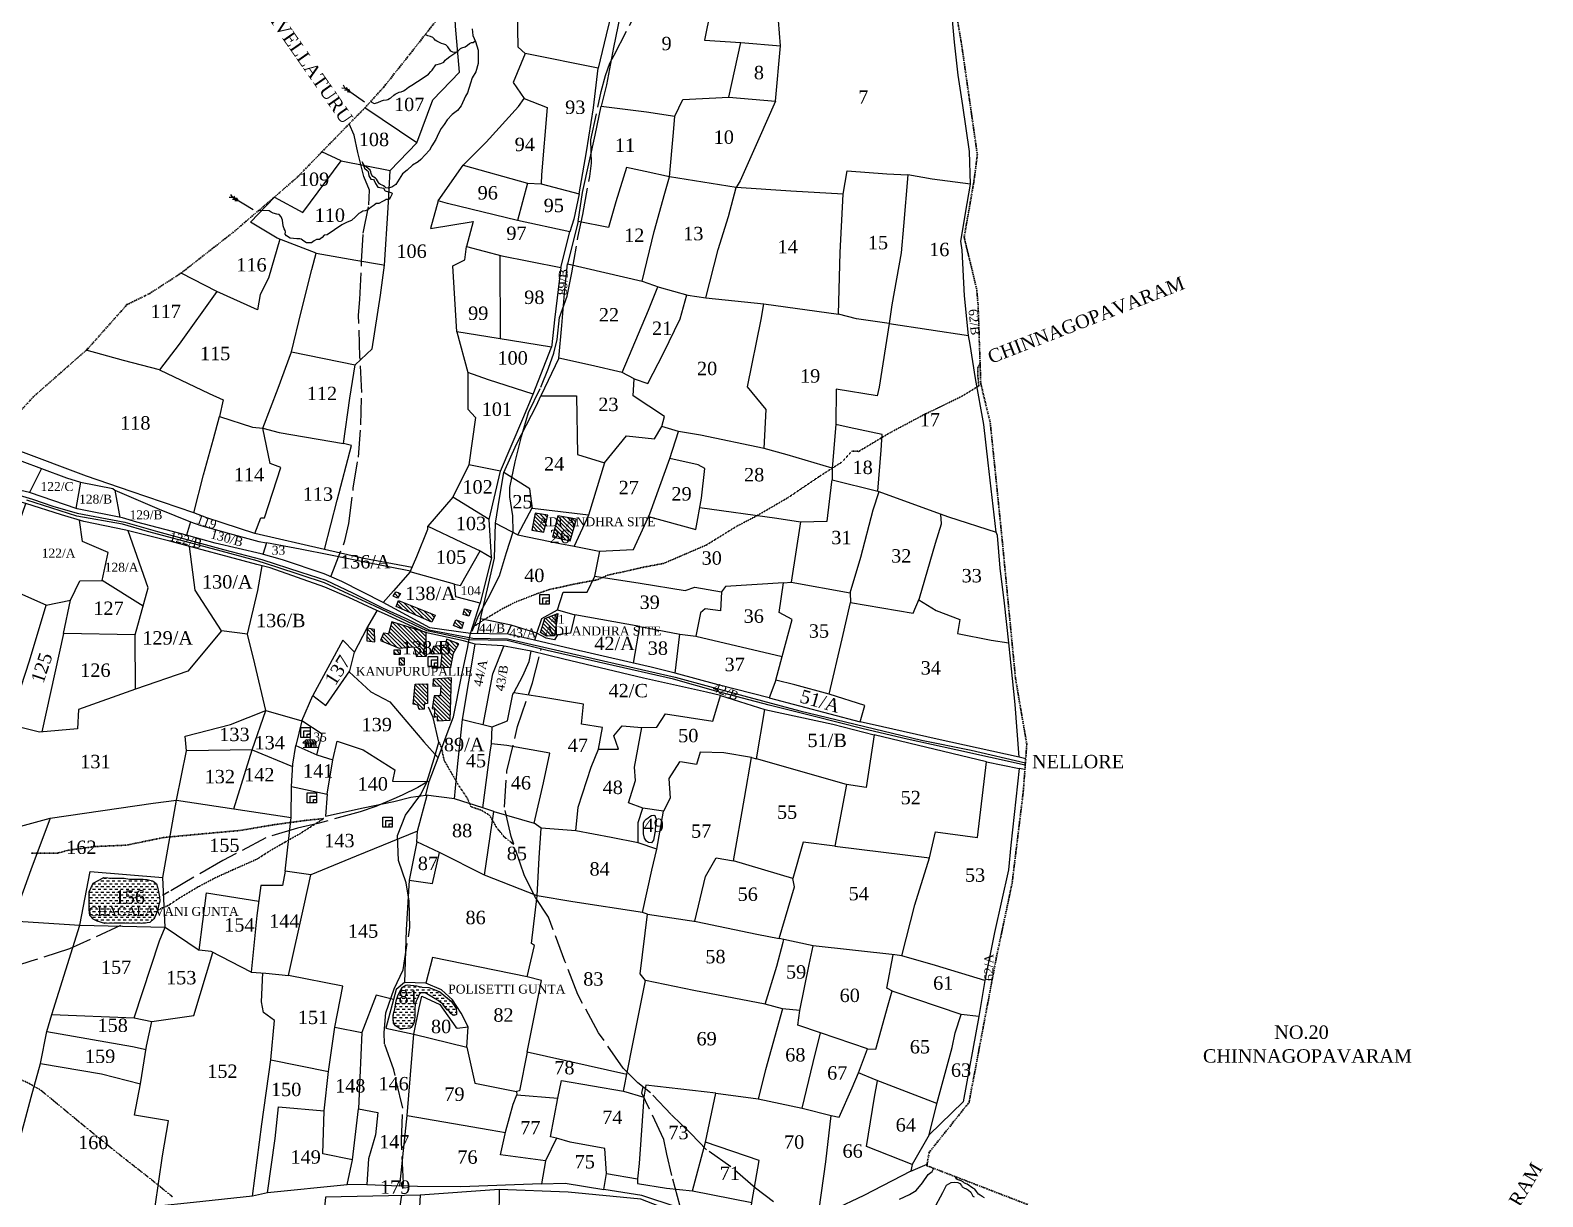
# Model space of a CAD drawing. Header units: millimetres. Extents: x 232 to 2351, y -1279 to 995.
# Drawn here: x 626 to 1304, y 201 to 724 of the extents above; entities that cross this region are included whole.
import ezdxf

# ---------------------------------------------------------------- set-up
doc = ezdxf.new("R2010")
doc.units = ezdxf.units.MM
doc.header["$MEASUREMENT"] = 0
for name, pattern in [('ACAD_ISO02W100', [15, 12, -3]), ('ACAD_ISO07W100', [3, 0, -3]), ('BORDER', [1.75, 0.5, -0.25, 0.5, -0.25, 0, -0.25])]:
    doc.linetypes.add(name, pattern=pattern)
for name, color, linetype in [('CARTTRACK', 30, 'ACAD_ISO02W100'), ('NALA', 4, 'Continuous'), ('SQUAREWELL', 5, 'Continuous'), ('SURVEY_BND', 7, 'Continuous'), ('SURVEY_NO', 7, 'Continuous'), ('VILLAGE_AREA', 1, 'Continuous'), ('WATER_BODY', 4, 'Continuous')]:
    doc.layers.add(name, color=color, linetype=linetype)
for name, color, linetype, lineweight in [('FOOTPATH', 150, 'ACAD_ISO07W100', 30), ('ROAD', 1, 'Continuous', 25), ('VILL_BOUNDARY', 6, 'BORDER', 30)]:
    doc.layers.add(name, color=color, linetype=linetype, lineweight=lineweight)
doc.styles.get("Standard").update_dxf_attribs({"font": 'TIMES.TTF'})
doc.dimstyles.get("Standard").update_dxf_attribs({"dimtxt": 0.18, "dimasz": 0.18, "dimexe": 0.18, "dimexo": 0.0625, "dimgap": 0.09, "dimtad": 0, "dimtih": 1, "dimtoh": 1, "dimdec": 4, "dimzin": 0, "dimdsep": 46, "dimtxsty": 'Standard', "dimcen": 0.09, "dimadec": 0, "dimazin": 0, "dimtfac": 1, "dimtdec": 4, "dimtofl": 0, "dimtmove": 0, "dimatfit": 3, "dimfxl": 1, "dimtolj": 1, "dimtzin": 0, "dimarcsym": 0})

# ---------------------------------------------------------------- blocks, each defined once
blk = doc.blocks.new('2')
at = {"layer": 'VILLAGE_AREA'}
for points in [[(747.99, 404.35), (754.12, 404.4), (753.16, 405.5), (749.44, 405.72), (747.99, 404.35)], [(748.12, 402.31), (754.7, 402.35)], [(748.98, 404.36), (749.01, 402.32)], [(749.02, 405.32), (749.54, 404.36)], [(750.83, 402.33), (750.56, 403.92), (749.6, 403.87), (749.65, 402.32)], [(749.83, 405.69), (750.37, 404.37)], [(750.89, 405.63), (751.52, 404.38)], [(751.26, 404.38), (751.31, 402.33)], [(751.95, 402.33), (752.03, 403.87), (752.86, 403.9), (752.86, 402.34)], [(751.98, 405.57), (752.92, 404.39)], [(753.64, 404.4), (753.77, 402.35)]]:
    blk.add_lwpolyline(points, dxfattribs=at)

msp = doc.modelspace()

# ---------------------------------------------------------------- hatches: boundary and pattern name
at = {"layer": 'VILLAGE_AREA'}
h = msp.add_hatch(dxfattribs=at)
h.set_pattern_fill('ANSI31', color=256, scale=10, angle=90, style=0)
h.paths.add_polyline_path([(857.73, 506.41), (852.07, 507.33), (850.64, 499.66), (855.92, 498.81)])
h.paths.add_polyline_path([(870.53, 504.55), (862.3, 506.07), (859.91, 496.66), (867.7, 494.81)])
h.paths.add_polyline_path([(790.83, 468.12), (789.77, 465.51), (805.79, 458.46), (807.2, 461.55)])
h.paths.add_polyline_path([(803.19, 453.77), (802.82, 453.85), (802.57, 453.96), (787.8, 458.62), (786.41, 453.25), (784.08, 453.51), (782.69, 450.19), (791.12, 446.81), (797.77, 447.41), (798.96, 443.09), (803.35, 443.16)])
h.paths.add_polyline_path([(780.09, 455.17), (776.74, 455.68), (776.71, 450.13), (780.29, 449.6)])
h.paths.add_polyline_path([(791.78, 471.26), (789.66, 472.01), (788.39, 470.12), (790.39, 469.12)])
h.paths.add_polyline_path([(819.9, 458.32), (816.57, 459.49), (815.54, 456.88), (819.13, 455.51)])
h.paths.add_polyline_path([(823.26, 463.65), (820.33, 464.42), (819.84, 461.93), (822.28, 461.15)])
h.paths.add_polyline_path([(817.91, 448.79), (812.33, 450.78), (811.93, 448.19), (806.48, 447.46), (805.29, 444.27), (810.2, 444.34), (809.67, 438.3), (805.82, 437.77), (814.32, 438.23), (815.45, 444.61)])
h.paths.add_polyline_path([(814.62, 433.47), (806.36, 432.9), (806.18, 429.78), (809.74, 429.91), (809.48, 425.46), (806.83, 425.35), (805.95, 419.77), (807.01, 419.49), (806.78, 415.84), (808.15, 416.11), (808.21, 414.21), (813.97, 414.45)])
h.paths.add_polyline_path([(803.88, 430.87), (798.35, 430.71), (797.35, 421.64), (799.49, 421.27), (800.07, 419.24), (802.26, 419.5), (802.37, 421.64), (803.78, 421.95)])
h.paths.add_polyline_path([(793.4, 442.42), (791.3, 442.42), (791.3, 439.21), (793.4, 439.21)])
h.paths.add_polyline_path([(791.56, 445.96), (788.9, 445.96), (788.9, 443.94), (791.56, 443.94)], flags=16)
h.paths.add_polyline_path([(852.61, 500.33), (905.84, 500.33), (905.84, 506.47), (852.61, 506.47)], flags=9)
h.paths.add_polyline_path([(857.09, 492.23), (869, 492.23), (869, 501.36), (857.09, 501.36)], flags=9)
h.paths.add_polyline_path([(790.75, 442.28), (815.55, 442.28), (815.55, 451.69), (790.75, 451.69)], flags=9)
h.paths.add_polyline_path([(770.65, 433.29), (823.89, 433.29), (823.89, 439.43), (770.65, 439.43)], flags=9)
h = msp.add_hatch(dxfattribs=at)
h.set_pattern_fill('ANSI31', color=256, scale=10, angle=90, style=0)
h.paths.add_polyline_path([(870.53, 504.55), (862.3, 506.07), (859.91, 496.66), (867.7, 494.81)])
h.paths.add_polyline_path([(862.17, 462.33), (856.37, 460.05), (854.42, 453.77), (857.12, 452.19), (860.67, 452.31)])
h.paths.add_polyline_path([(852.61, 500.33), (905.84, 500.33), (905.84, 506.47), (852.61, 506.47)], flags=9)
h.paths.add_polyline_path([(857.09, 492.23), (869, 492.23), (869, 501.36), (857.09, 501.36)], flags=9)
h.paths.add_polyline_path([(855.24, 451.37), (908.46, 451.37), (908.46, 457.51), (855.24, 457.51)], flags=9)
h.paths.add_polyline_path([(858.27, 456.75), (866.18, 456.75), (866.18, 462.73), (858.27, 462.73)], flags=9)
at = {"layer": 'WATER_BODY'}
h = msp.add_hatch(dxfattribs=at)
h.set_pattern_fill('DASH', color=256, scale=10, style=0)
h.paths.add_polyline_path([(653.92, 341.45), (652.18, 337.58), (652.18, 333.35), (652.18, 329.62), (652.46, 326.95), (653.97, 325.39), (655.81, 324.5), (659.2, 323.44), (663.21, 323.5), (668.39, 323.5), (675.87, 323.45), (679.38, 323.84), (681.16, 325.56), (681.66, 326.29), (681.99, 327.06), (682.61, 328.79), (683.11, 330.79), (683.88, 333.44), (683.77, 335.33), (683.33, 337.61), (682.82, 339.67), (682.43, 341.12), (681.32, 342.12), (680.54, 342.56), (678.26, 343.07), (676.36, 343.34), (673.86, 343.34), (672.46, 343.34), (670.29, 343.34), (667.9, 343.79), (666.11, 343.79), (662.44, 343.73), (658.71, 344.07)])
h.paths.add_polyline_path([(650.9, 325.72), (718.73, 325.72), (718.73, 331.86), (650.9, 331.86)], flags=9)
h.paths.add_polyline_path([(662.1, 330.71), (678.44, 330.71), (678.44, 339.85), (662.1, 339.85)], flags=24)
h = msp.add_hatch(dxfattribs=at)
h.set_pattern_fill('DASH', color=256, scale=10, style=0)
h.paths.add_polyline_path([(798.13, 285.34), (798.31, 287.06), (798.77, 288.62), (799.33, 289.88), (799.82, 290.93), (800.28, 291.73), (800.86, 292.28), (801.6, 292.31), (802.77, 292.28), (804.22, 291.45), (806.46, 290.13), (806.92, 289.76), (808.58, 288.9), (809.57, 288.19), (810.49, 287.4), (811.17, 286.63), (811.84, 285.64), (812.64, 284.75), (813.47, 284.14), (814.21, 283.16), (814.98, 282.42), (815.81, 282.24), (816.76, 282.7), (816.82, 283.49), (816.64, 285.4), (814.46, 288.65), (811.17, 291.27), (809.28, 292.8), (806.85, 293.82), (804.42, 294.74), (801.44, 294.92), (799.01, 295.45), (794.92, 295.97), (794.12, 295.72), (792.65, 294.86), (791.82, 293.7), (790.62, 291.42), (789.73, 288.78), (789.23, 284.98), (788.71, 283.57), (788.37, 282.34), (788.37, 281.23), (788.37, 280.56), (788.65, 278.78), (788.99, 278.16), (789.42, 277.61), (790.22, 277.06), (791.54, 276.17), (793.12, 276.22), (796.11, 276.47), (796.43, 276.81), (796.99, 277.55), (797.54, 278.5), (797.94, 279.79), (798.16, 282.19)])
h.paths.add_polyline_path([(789.27, 285.86), (801.18, 285.86), (801.18, 294.99), (789.27, 294.99)], flags=25)

# ---------------------------------------------------------------- linework, layer by layer
for points in [[(766.98, 697.52), (766.23, 698.99)], [(766.98, 697.52), (765.36, 697.69)], [(768.29, 696.59), (766.67, 696.76)], [(768.29, 696.59), (767.54, 698.06)], [(769.37, 695.82), (767.75, 695.99)], [(769.37, 695.82), (768.62, 697.29)], [(716.62, 648.67), (714.99, 648.71)], [(716.62, 648.67), (715.76, 650.08)], [(718, 647.84), (716.36, 647.88)], [(718, 647.84), (717.13, 649.25)], [(719.14, 647.16), (717.5, 647.2)], [(719.14, 647.16), (718.27, 648.57)]]:
    msp.add_lwpolyline(points)
at = {"layer": 'CARTTRACK'}
for points in [[(823.9, 454.35), (826.83, 461.55), (831.04, 469.2), (836.09, 479.25), (839.28, 489.7), (842.22, 498.96), (842.09, 506.1), (840.69, 514.62), (840.69, 518.82), (843.05, 530.23), (845.92, 541.61), (849.11, 552.32), (854.6, 563.71), (857.98, 572.24), (860.47, 578.89), (861.88, 585.14), (862.96, 594.95), (866.47, 604.48), (868.45, 615.02), (871.26, 630.82), (873.49, 641.06), (876.5, 658.05), (877.33, 664.07), (877.08, 674.52), (881.67, 696.15), (883.52, 703.32), (885.57, 708.92), (887.54, 712.49), (895.39, 727.75)], [(760.67, 479.17), (766.79, 494.91), (768.51, 502.59), (770.58, 518.43), (772.84, 532.42), (773.92, 546.81), (774.37, 561.28), (773.56, 577.29), (772.93, 596.05), (773.57, 603), (774.27, 620.1), (774.97, 632.77), (777.56, 645.47), (777.82, 651.98), (775.35, 658.11), (772.63, 668.91), (770.92, 676.6), (768.76, 681.72)], [(958.82, 198.68), (950.82, 204.87), (939.83, 214.36), (928.93, 222.04), (921.84, 229.33), (913.01, 237.79), (903.81, 247.57), (898.02, 251.96), (891.5, 258.61), (880.51, 274.48), (871.12, 291.65), (865.41, 306.59), (858.01, 326.26), (852.21, 335.05), (847.3, 344.81), (841.3, 362.38), (838.3, 375.61), (839.4, 391.68), (844.21, 411.61), (850.9, 431.27), (854.81, 446.51)], [(790.46, 189.9), (793.07, 207.02), (792.11, 225.78), (792.8, 240.68), (788.68, 257.8), (784.57, 269.57), (784.43, 274.64), (785.15, 283.41), (788.91, 294.09), (792.87, 302.66), (795.91, 321.6), (795.55, 333.45), (794.21, 341.7), (790.81, 351.66), (790.44, 362.89), (793.97, 372), (800.9, 381.23), (803.56, 386.72), (806.85, 397.37), (808.96, 404.67), (806.33, 415.74), (804.21, 420.3)], [(803.56, 386.72), (799.44, 384.28), (792.53, 380.99), (788.81, 379.28), (780.61, 375.79), (773.66, 373.51), (754.66, 368.21), (745.56, 366.17), (731.32, 361.78), (712.12, 351.65), (687.88, 337.59), (685.07, 335.98)], [(666.3, 322.48), (643.32, 312.02), (626.02, 306.51), (611.77, 301.92), (602.17, 295.67)], [(928.19, 170.13), (926.3, 185.8), (924.31, 191.66), (919.63, 193.45), (916.94, 197.23), (913.26, 210.45), (911.07, 220.09), (909.76, 226.64), (903.29, 240.26), (899.91, 247.42), (900.4, 250.16)]]:
    msp.add_lwpolyline(points, dxfattribs=at)
at = {"layer": 'FOOTPATH', "ltscale": 0.001}
for points in [[(824.83, 456.63), (828.72, 459.27), (837.14, 464.32), (843.38, 467.49), (853.03, 471.22), (858.76, 473.11), (870.99, 475.77), (876.43, 476.77), (879.97, 477.42), (884.49, 479.45), (901.45, 483.22), (909.66, 484.76), (928.88, 493.04), (942.24, 501.3), (951.59, 506.22), (965.36, 514.19), (979.49, 523.77), (989.65, 530.26), (993.97, 535.07), (997.1, 534.96), (1011.05, 543.28), (1025.72, 551.09), (1042.97, 559.47), (1050.9, 564.28), (1050.49, 568.41), (1050.49, 572.54), (1051.45, 574.61)], [(842.52, 358.8), (838.09, 362.32), (834.8, 366.43), (831.68, 371.9), (827.92, 374.19), (823.39, 375.71), (821.56, 379.71), (817.74, 385.35), (811.32, 396.46), (810.02, 402.39), (808.96, 404.67)], [(757.32, 370.43), (749.45, 369.64), (735.28, 367.7), (719.82, 365.1), (705.11, 363.77), (685.65, 361.96), (668.85, 358.51), (654.8, 357.9), (643.06, 356.27), (638.15, 355), (631.15, 354.88), (626.18, 354.88)], [(682.75, 329.35), (687.72, 331.54), (692.23, 334.55), (700.95, 339.78), (708.65, 343.86), (716.56, 347.44), (727.42, 352.27), (733.36, 356.07), (740.03, 359.9), (746.85, 363.78), (757.32, 370.43)], [(689.52, 200.97), (680.06, 208.7), (664.53, 220.86), (647.87, 234.41), (637.26, 243.18), (630.43, 248.79), (624.35, 252.25), (615.83, 255.8), (607.6, 259.17), (598.89, 264.5)]]:
    msp.add_lwpolyline(points, dxfattribs=at)
at = {"layer": 'NALA'}
for points in [[(823.84, 724.25), (824.08, 721.32), (825.27, 718.54), (826.53, 714.67), (826.57, 711.97), (826.57, 708.76), (825.5, 705.04), (823.91, 702.34), (823.12, 699.93), (821.77, 695.62), (820.86, 694.07), (818.92, 689.79), (817.25, 687.65), (814.95, 685.91), (812.64, 683.43), (811.29, 681.37), (810.02, 679.58), (808.71, 677.44), (807.6, 674.63), (805.77, 671.86), (804.66, 669.84), (800.88, 665.75), (799.57, 664.72), (797.15, 663.26), (794.77, 661), (792.55, 659.3), (791.09, 656.96), (789.58, 654.54), (787.83, 653.27), (786.16, 652.87), (785.21, 652.99), (784.7, 653.55), (784.14, 653.94), (783.51, 654.3), (782.75, 654.46), (782.24, 654.89), (781.92, 655.41), (780.97, 656.95), (780.49, 657.43), (779.74, 657.75), (779.26, 658.06), (778.87, 658.66), (778.59, 659.53), (778.39, 660.16), (778.19, 660.88), (776.37, 662.42), (775.49, 663.02), (774.58, 664.76), (775.61, 661.91), (776.76, 660.84), (777.16, 660.32), (777.6, 658.34), (778.43, 656.99), (779.62, 656.79), (779.94, 656.32), (780.45, 654.93), (781.56, 653.35), (783.39, 653.07), (784.22, 652.83), (784.58, 652.04), (784.89, 651.76), (787.35, 651.01), (788.03, 650.69), (787.91, 650.02), (787.31, 648.79), (786.6, 647.84), (785.29, 647.84), (784.78, 647.48), (784.02, 647.13), (783.7, 646.85), (782.03, 646.08), (780.8, 645.96), (779.97, 645.28), (778.54, 644.37), (777.15, 643.14), (775.92, 642.75), (774.89, 642.63), (773.98, 642), (773.11, 641.6), (771.56, 639.97), (769.8, 638.44), (767.82, 637.69), (765.48, 636.46), (758.85, 631.98), (757.46, 631.9), (756.55, 630.79), (755.44, 629.96), (754.01, 629.92), (752.98, 629.29), (751.87, 628.38), (749.53, 628.42), (748.42, 629.17), (747.19, 630), (746.63, 630.24), (745.21, 630.24), (742.31, 630.48), (740.64, 631.59), (740.01, 632.22), (740.13, 633.25), (740.05, 633.96), (739.53, 634.6), (739.18, 635.95), (738.77, 638.62), (738.18, 639.97), (737.35, 641.08), (736.24, 641.2), (734.61, 641.71), (733.7, 642.19), (732.94, 642.7), (729.8, 642.82), (729.05, 642.82), (728.1, 642.82)], [(778.3, 691.68), (779.9, 690.85), (781.58, 691.2), (783.22, 692.01), (784.06, 692.39), (785.38, 692.43), (786, 692.56), (786.8, 693.01), (787.35, 693.36), (788.8, 694.62), (789.26, 695.01), (790.29, 695.49), (791.06, 695.88), (792.06, 696.1), (793.13, 696.55), (793.77, 696.94), (795.35, 698.16), (796.84, 699.1), (801.88, 702.34), (804.33, 704.04), (805.3, 705.2), (805.85, 705.69), (807.59, 708.18), (809.85, 708.73), (811.11, 709.4), (811.79, 710.18), (812.43, 710.82), (813.82, 711.95), (816.47, 713.61), (817.54, 714.44), (818.15, 714.99), (818.6, 715.41), (819.28, 715.7), (820.73, 716.25), (821.7, 716.96), (822.7, 717.76), (823.6, 718.09), (824.28, 718.12), (825.11, 718.92)], [(816.47, 713.61), (815.24, 713.81), (814.34, 714.29), (812.99, 716.26), (812.08, 717.09), (811.18, 717.38), (810.15, 717.64), (808.86, 718.35), (808.02, 718.71), (807.28, 719.19), (806.79, 719.74), (806.21, 720.35), (805.18, 720.83), (803.95, 721.15), (802.81, 721.7)], [(1015.4, 199.87), (1019.9, 201.98), (1022.75, 203.85), (1025.68, 207.25), (1028.24, 210.9), (1029.94, 212.37), (1030.68, 213.72)], [(1030.75, 195.4), (1034.83, 202.83), (1036.45, 206.17), (1038.5, 207.42), (1039.82, 207.57), (1041.55, 207.34), (1042.34, 206.99), (1043.07, 205.99), (1043.42, 205.46), (1044.45, 204.85), (1045.3, 204.5), (1046.21, 203.94), (1047.35, 202.97), (1048.15, 201.23), (1048.88, 200.88)], [(1053.41, 200.5), (1052.33, 201.13), (1051.52, 201.66), (1050.77, 202.16), (1049.87, 203.3), (1049.06, 204.38), (1048.14, 204.89), (1045.65, 206.55), (1044.52, 207.05), (1043.99, 207.48), (1042.97, 208.09), (1042.05, 208.46), (1041.2, 208.76), (1040.77, 209.01), (1040.47, 209.95)]]:
    msp.add_lwpolyline(points, dxfattribs=at)
at = {"layer": 'ROAD'}
for points in [[(619.41, 515.73), (626.83, 513.54), (635.97, 510.39), (646.83, 507.22), (668.23, 503.22), (682.88, 499.05), (712.41, 491.06), (729.55, 486.5), (747.01, 480.82), (758.25, 477.23), (770.18, 471.64), (783.92, 464.73), (794.54, 459.98), (804.36, 455.07), (824.1, 451.32), (839.69, 450.93), (879.34, 441.84), (914.87, 433.76), (945.63, 425.35), (970.64, 418.77), (991.1, 413.73), (1025.14, 405.6), (1047.43, 401.04), (1071.77, 395.47)], [(1071.69, 394.33), (1040.56, 401.22), (1018.73, 405.94), (999.04, 410.64), (976.72, 416.27), (956.93, 421.26), (933.04, 427.56), (914.09, 432.86), (883.67, 439.82), (857.47, 445.79), (839.49, 450.26), (822.47, 450.5), (812.1, 452.8), (803.54, 454.6), (780.24, 465.53), (768.53, 471.05), (757.59, 476.12), (736.28, 483.05), (727.48, 485.86), (699.14, 493.56), (678.32, 498.99), (667.18, 502.28), (646.61, 505.99), (624.23, 513.05)]]:
    msp.add_lwpolyline(points, dxfattribs=at)
at = {"layer": 'SQUAREWELL'}
for points in [[(854.17, 470.84), (858.33, 470.84), (858.33, 466.44), (854.17, 466.44)], [(855.56, 469.37), (858.33, 469.37), (858.33, 466.44), (855.56, 466.44)], [(856.99, 467.98), (858.33, 467.98), (858.33, 466.44), (856.99, 466.44)], [(804.18, 443.04), (808.34, 443.04), (808.34, 438.64), (804.18, 438.64)], [(805.56, 441.57), (808.34, 441.57), (808.34, 438.64), (805.56, 438.64)], [(806.99, 440.18), (808.34, 440.18), (808.34, 438.64), (806.99, 438.64)], [(747.09, 411.18), (751.25, 411.18), (751.25, 406.78), (747.09, 406.78)], [(748.47, 409.71), (751.25, 409.71), (751.25, 406.78), (748.47, 406.78)], [(749.91, 408.32), (751.25, 408.32), (751.25, 406.78), (749.91, 406.78)], [(749.88, 381.91), (754.05, 381.91), (754.05, 377.51), (749.88, 377.51)], [(751.27, 380.43), (754.05, 380.43), (754.05, 377.51), (751.27, 377.51)], [(752.7, 379.05), (754.05, 379.05), (754.05, 377.51), (752.7, 377.51)], [(783.76, 371), (787.92, 371), (787.92, 366.6), (783.76, 366.6)], [(785.15, 369.53), (787.92, 369.53), (787.92, 366.6), (785.15, 366.6)], [(786.58, 368.14), (787.92, 368.14), (787.92, 366.6), (786.58, 366.6)]]:
    msp.add_lwpolyline(points, close=True, dxfattribs=at)
at = {"layer": 'SURVEY_BND'}
for points in [[(847.63, 713.25), (844.43, 716.05), (844.18, 732.46), (839.45, 733.28), (842.53, 746.16), (844.18, 753.63), (858.69, 751.52), (856.79, 746.95), (858.23, 745.61), (881.81, 741.85), (888.7, 740.77), (884.79, 725.28), (880.28, 706.64)], [(895.36, 756.9), (891.04, 734.69), (887.11, 715.84), (884.02, 699.14), (881.71, 689.61), (901.9, 687.09), (914.61, 685.11), (918.32, 692.61), (938.93, 693.66), (944.27, 718.11)], [(933.5, 746.71), (927.98, 719.19), (944.27, 718.11), (962.02, 716.65), (961.09, 728.04), (977.88, 728.54)], [(796.93, 482.99), (775.33, 486.95), (757.72, 491.03), (763.36, 513.03), (769.8, 537.53), (766.11, 538.54), (768.96, 558.74), (771.37, 573.69), (779.09, 580.87), (782.73, 604.92), (784.58, 618.42), (786.21, 644.06), (787.03, 660.79), (799.03, 673.16), (806.17, 692.5), (818.13, 704.81), (816.3, 725.49), (815.81, 738.24)], [(1047.13, 654.72), (1046.68, 669.35), (1043.68, 689.89), (1041.68, 703.48), (1039.99, 718.34), (1038.99, 729.74)], [(871.73, 650.36), (875.05, 669.19), (878.22, 688.84), (880.28, 706.64), (847.63, 713.25), (842.26, 700.25), (847.11, 693.12), (857.41, 689.08), (854.91, 658.85), (854.74, 654.77)], [(938.93, 693.66), (959.77, 691.84), (962.02, 716.65)], [(819.8, 663.13), (830.05, 673.47), (844.61, 689.41), (847.11, 693.12)], [(959.77, 691.84), (952.33, 674.95), (944, 656.11), (942.13, 653.13), (923.43, 656.17), (912.24, 657.95), (914.1, 677.81), (914.61, 685.11)], [(799.03, 673.16), (775.74, 688.88)], [(912.24, 657.95), (901.42, 660.3), (893.02, 662.13), (888.17, 646.78), (884.98, 635.33), (871.31, 637.92), (873.31, 650.97), (876.49, 665.08), (879.03, 676.62), (881.71, 689.61)], [(735.21, 648.9), (747.99, 641.92), (765.19, 665.17), (756.49, 669.14)], [(765.19, 665.17), (787.03, 660.79)], [(808.63, 647.19), (819.8, 663.13), (848.64, 655.14), (844.11, 638.42)], [(871.31, 637.92), (866.59, 618.95), (900.03, 611.26), (905.35, 633.49), (910.16, 650.59), (912.24, 657.95)], [(990.14, 650.23), (991.93, 660.67), (1009.61, 659.36), (1019.13, 658.82), (1017.14, 635.92), (1016.07, 623.97), (1011.92, 600.56), (1010.69, 592.3), (996.09, 594.29), (988, 596.36)], [(1010.69, 592.3), (1046.21, 586.84), (1044.5, 604.6), (1043.36, 625.07), (1042.9, 629.21), (1045.67, 646.05), (1047.13, 654.72), (1029.92, 656.95), (1019.13, 658.82)], [(848.64, 655.14), (854.74, 654.77), (871.73, 650.36), (869.45, 639.05), (867.57, 633.28)], [(900.03, 611.26), (907.67, 608.46), (920.56, 604.93), (928.55, 603.81), (934.05, 625.35), (938.75, 640.19), (942.13, 653.13)], [(928.55, 603.81), (954.53, 601.03), (988, 596.36), (988.69, 624.11), (990.14, 650.23), (966.63, 651.48), (942.13, 653.13)], [(753.97, 623.81), (736.44, 630.51), (724.49, 637.61), (735.21, 648.9)], [(863.65, 617.3), (867.57, 633.28), (844.11, 638.42), (812.74, 646.08), (808.63, 647.19), (805.17, 634.85), (824.29, 638), (821.36, 626.81)], [(737.69, 630.03), (732.57, 612.63), (728.8, 605.17), (727.57, 598.4), (709.46, 606.55), (693.45, 614.86)], [(742.81, 579.54), (747.23, 597.5), (752.01, 616.46), (753.97, 623.81), (771.69, 620.56), (783.27, 618.66), (784.58, 618.42)], [(817.01, 588.52), (815.11, 618.05), (820.48, 620.71), (821.36, 626.81), (837.19, 622.5)], [(836.59, 585.34), (836.36, 622.66), (863.65, 617.3), (860.71, 593.82), (859.61, 582.66), (859.4, 581.66)], [(891.02, 570.25), (876.93, 573.51), (862.66, 576.79), (863.99, 591.38), (865.32, 607.51), (866.59, 618.95)], [(709.46, 606.55), (692.48, 583.03), (683.77, 571.56), (667.57, 575.62), (650.91, 580.29)], [(896.48, 567.46), (891.02, 570.25), (902.83, 598.24), (906.98, 608.71)], [(954.66, 536.17), (926.19, 542.18), (916.34, 543.85), (908.85, 546.17), (909.97, 550.51), (895.95, 559.8), (896.48, 567.46), (902.55, 565.37), (909.53, 578.95), (917.03, 594.32), (920.09, 605.05)], [(1010.69, 592.3), (1006.26, 563.77), (1005.41, 559.85), (986.93, 562.86), (986.86, 547.01), (985.21, 527.42), (964.99, 533.38), (954.66, 536.17), (955.62, 553.68), (947.22, 563.81), (953.3, 594.06), (954.53, 601.03)], [(851.14, 560.54), (859.4, 581.66), (835.54, 585.51), (817.01, 588.52), (821.97, 570.28)], [(1005.68, 517.12), (1037.34, 505.64), (1058.7, 498.73), (1055.06, 529.83), (1053.14, 547.05), (1049.43, 567.65), (1047.03, 582.83), (1046.21, 586.84)], [(730, 545.31), (736.93, 563.34), (742.81, 579.54), (771.37, 573.69)], [(862.66, 576.79), (854.57, 559.83), (870.58, 559.9), (871.11, 533.53), (883.12, 529.79), (893.01, 541.85), (905.53, 540.62), (908.85, 546.17)], [(683.77, 571.56), (706.04, 560.89), (712.2, 558.05), (710.66, 550.63), (725.38, 545.79), (730, 545.31)], [(836.57, 526.16), (846.55, 549.58), (851.14, 560.54), (831.13, 567.03), (821.97, 570.28), (821.9, 553.9), (825.29, 550.07), (822.39, 528.96)], [(883.12, 529.79), (875.96, 506.33), (850.95, 509.3), (849.66, 518.13), (837.97, 525.49), (843.78, 538.24), (852.7, 555.55), (854.57, 559.83)], [(726.44, 498.14), (704.88, 505.15), (699.1, 507.39), (703.49, 524.47), (707.97, 540.61), (710.66, 550.63)], [(757.72, 491.03), (726.44, 498.14), (729.07, 505.24), (730.73, 505.18), (738.15, 527.75), (733.31, 529.59), (730, 545.31), (737.29, 543.47), (766.11, 538.54)], [(875.96, 506.33), (869.57, 492.51), (880.81, 490.18), (896.18, 491.02), (903.42, 507.04), (912.4, 531.78), (916.34, 543.85)], [(985.21, 527.42), (985.1, 522.22), (1005.68, 517.12), (1007.13, 535.47), (1007.6, 542.59), (992.73, 545.62), (986.86, 547.01)], [(606.58, 536.63), (622, 530.53), (630.78, 527.26), (625.52, 516.46)], [(699.1, 507.39), (670.98, 517.04), (650.98, 523.79), (620.34, 535.28), (609.22, 539.56)], [(831.4, 504.37), (836.57, 526.16), (822.39, 528.96), (815.23, 514.4)], [(902.84, 505.76), (924.14, 499.94), (926.67, 514.04), (928.16, 527.27), (925.12, 528.99), (912.4, 531.78)], [(914.85, 435.58), (904.02, 438.2), (895.52, 440.22), (865.63, 447.12), (851.84, 450.39), (840.04, 453.11), (823.13, 453.39), (804.89, 455.89), (783.9, 467.18), (765.38, 476.71), (757.58, 480.11), (738.81, 486.34), (729.27, 488.98), (708.6, 493.78), (695.85, 497.4), (673.53, 503.28), (667.2, 505.15), (646.78, 509.2), (625.52, 516.46), (613.12, 519.31), (595.64, 523.59)], [(630.78, 527.26), (642.02, 523.11), (648.28, 521.2), (646.27, 509.37)], [(834.34, 502.74), (836.12, 513.94), (837.97, 525.49)], [(925.92, 509.88), (960.4, 505.05), (970.93, 503.45), (982.92, 503.73), (985.04, 521.35), (985.1, 522.22)], [(935.09, 425.6), (928.83, 427.06), (900.61, 433.38), (864.98, 441.78), (850.28, 445.42), (837.44, 447.87), (825.19, 448.5), (819.97, 450), (802.82, 453.85), (786.26, 461.35), (779.16, 464.51), (768.51, 469.42), (757.87, 474.04), (733.28, 482.75), (727.31, 484.23), (688.33, 494.77), (668.58, 499.69), (649.87, 503.48), (639.76, 506.48), (623.82, 511.6), (606.76, 516.29), (597.87, 518.51), (592.67, 520.04)], [(648.28, 521.2), (662.77, 518.28), (663.72, 517.6), (665.97, 505.4)], [(663.72, 517.6), (683.55, 509.1), (697.63, 503.46), (695.85, 497.4)], [(970.93, 503.45), (966.73, 476.3), (993.27, 471.58), (998.01, 487.58), (1003.55, 508.7), (1006.25, 516.92)], [(632.91, 466.06), (613.03, 474.79), (620.62, 502.46), (623.82, 511.6)], [(832.5, 487.36), (831.4, 504.37), (815.23, 514.4), (804, 501.42), (819.07, 494.33), (827.41, 490.39)], [(844.33, 497.57), (850.85, 509.94)], [(676.43, 465.59), (657.99, 477.11), (660.75, 489.63), (649.15, 494.55), (647.82, 504.09)], [(697.63, 503.46), (702.28, 501.81), (715.06, 498.21), (728.26, 494.54), (731.64, 493.92)], [(827.61, 459.99), (831.18, 475.28), (833.86, 487.09), (834.34, 502.74), (844.33, 497.57), (863.13, 493.71), (869.57, 492.51)], [(993.27, 471.58), (993.38, 467.2), (1021.42, 462.5), (1024.29, 469.15), (1031.44, 493.86), (1034.15, 502.55), (1033.94, 506.87)], [(672.91, 428.48), (672.87, 452.77), (678.71, 473.81), (669.69, 499.41)], [(796.06, 480.95), (799.01, 487.86), (803.95, 500.09), (804, 501.42)], [(1023.98, 468.44), (1031.74, 463.6), (1042.32, 459.6), (1041.33, 453.31), (1056.39, 450.42), (1064.35, 449.24), (1062.38, 466.9), (1060.44, 482.59), (1059.22, 497.26), (1058.7, 498.73)], [(723.14, 453.05), (711.46, 454.6), (699.77, 472.8), (697.14, 492.39)], [(796.23, 481.34), (775.74, 485.34), (760.36, 488.48), (746.75, 491.17), (731.64, 493.92), (730.07, 488.76)], [(815.99, 475.49), (818.55, 474.9), (827.41, 490.39), (832.5, 487.36), (827.43, 466.96)], [(878.83, 478.99), (881.01, 490.19)], [(731.43, 418.81), (726.48, 439.75), (723.14, 453.05), (727.83, 472.63), (729.7, 483.63)], [(672.87, 452.77), (640.69, 453.37), (643.77, 468.24), (648.09, 476.99), (657.99, 477.11)], [(823.13, 453.39), (827.43, 466.96), (816.58, 469.84), (815.99, 475.49), (799.75, 479.89), (796.06, 480.95), (788.57, 472.42), (783.9, 467.18)], [(862.15, 463.89), (864.68, 471.85), (875.38, 471.86), (878.83, 478.99), (899.13, 475.93), (919.25, 472.67), (923.61, 474.06), (935.63, 471.98)], [(963.35, 476.12), (937.43, 474.45), (935.63, 471.98), (935.07, 463.5), (928.19, 464.34), (926.15, 462.66), (924.11, 452.22), (962.82, 443.02)], [(983.9, 426.12), (968.51, 430.31), (959.97, 432.45), (962.82, 443.02), (967.18, 459.6), (961.48, 462.8), (963.35, 476.12), (966.73, 476.3)], [(616.13, 412.62), (625.41, 441.16), (632.91, 466.06), (643.77, 468.24)], [(771.07, 445), (776.67, 455.56), (781.26, 463.58)], [(898.96, 456.45), (869.89, 461.78), (867.97, 453.44), (862.08, 452.75), (860.78, 450.56), (856.93, 451.24), (852.82, 453.57), (851.84, 450.39)], [(852.82, 453.57), (855.08, 460), (862.15, 463.89), (869.89, 461.78)], [(1068.96, 397.88), (1032.23, 405.94), (1007.67, 411.53), (997.71, 413.84), (999.85, 421.04), (983.9, 426.12), (989.69, 450.95), (993.38, 467.2)], [(711.46, 454.6), (696.48, 436.41), (672.91, 428.48), (647.48, 419.25), (647, 410.65), (629.99, 409.14), (616.13, 412.62), (576.51, 413.44), (548.7, 427.17)], [(841.36, 457.12), (827.61, 459.99), (826.09, 453.34)], [(852.82, 453.57), (841.36, 457.12), (839.48, 453.12)], [(896.12, 440.08), (898.96, 456.45), (916.88, 453.07)], [(640.69, 453.37), (630.95, 409.22)], [(747.49, 414.18), (752.45, 425.57), (758.3, 421.11), (769.04, 436.64), (771.07, 445), (765.87, 450.44), (752.45, 425.57)], [(815.87, 379.21), (803.12, 380.97), (804.53, 386.98), (808.55, 397.58), (812.64, 408.5), (815.46, 415.99), (819.12, 434.13), (821.87, 447.45), (822.21, 449.35), (823.13, 453.39)], [(819.44, 414.77), (825.19, 448.5)], [(828.76, 412.47), (833.04, 435.29), (838.09, 447.74)], [(959.97, 432.45), (956.9, 424.58), (934.15, 430.33), (914.85, 435.58), (916.88, 453.07), (924.11, 452.22)], [(1071.9, 397.18), (1068.96, 397.88), (1067.19, 421.5), (1064.35, 449.24)], [(880.42, 401.55), (882.21, 411.27), (872.88, 412.74), (873.71, 421.64), (854.11, 424.91), (842.52, 426.77), (846.56, 434.39), (849.36, 440.76), (850.28, 445.42)], [(768.7, 436.15), (778.39, 427.29), (787.01, 422.75), (802.22, 404.85), (808.55, 397.58)], [(870.24, 364.95), (854.76, 366.17), (851.59, 368.38), (855.76, 386.39), (858.71, 399.78), (839.42, 403.2), (832.43, 403.96), (832.77, 411.48), (839.66, 414.21), (842.11, 426.21), (842.52, 426.77)], [(949.05, 397.74), (936.66, 399.83), (926.03, 400.15), (924.31, 394.68), (918.04, 395.68), (916.83, 395.85), (912.02, 388.35), (912.61, 379.58), (909.65, 373.73), (900.36, 375.08), (893.95, 377.44), (896.99, 387.56), (896.56, 393.47), (899.86, 411.24), (906.53, 411.32), (910.42, 417.4), (931.63, 414.04), (935.09, 425.6), (954.96, 419.24)], [(956.9, 424.58), (997.71, 413.84)], [(537.07, 402.49), (554.04, 396.53), (583.81, 374.26), (583.12, 367.73), (608.89, 363.54), (634.67, 370.56), (680.82, 377.29), (691.34, 378.69), (695.86, 400.83), (695.27, 407.37), (715.59, 412.65), (731.43, 418.81)], [(725.26, 401.25), (731.43, 418.81), (747.49, 414.18)], [(754.23, 398.97), (756.67, 408.18), (747.49, 414.18), (744.81, 403.1)], [(828.66, 375.24), (815.87, 379.21), (817.26, 393.61), (819.44, 414.77), (832.77, 411.48)], [(991.64, 385.76), (951.31, 397.24), (954.96, 419.24), (985.48, 412.7), (1004, 407.98)], [(898.3, 359.59), (886.12, 361.99), (870.24, 364.95), (871.39, 375.6), (877.23, 393.43), (880.42, 401.55), (889.45, 401.55), (887.27, 407.46), (891.08, 411.96), (899.86, 411.24)], [(1054.37, 395.79), (1004, 407.98), (1000.45, 384.37), (991.64, 385.76), (986.37, 358), (1028.74, 352.83)], [(725.26, 401.25), (695.86, 400.83)], [(717.06, 374.78), (725.26, 401.25), (743.36, 393.79)], [(742.82, 384.86), (743.42, 394.83), (744.81, 403.1), (754.23, 398.97), (761.42, 396.75)], [(758.79, 381.43), (761.42, 396.75), (763.29, 405.15), (775.04, 401.23), (789.24, 392.27), (788.1, 387.22), (804.53, 386.98)], [(833.51, 373.57), (828.66, 375.24), (831.96, 400.18), (832.43, 403.96)], [(986.37, 358), (972.16, 359.8), (967.54, 343.6), (941, 351.54), (945.94, 379.6), (949.05, 397.74), (951.31, 397.24)], [(1071.54, 392.35), (1068.93, 392.91), (1065.18, 358.5), (1064.16, 347.39), (1057.95, 319.37), (1053.52, 297.94), (1031.47, 304.57), (1016.4, 308.91), (1022.19, 331.82), (1028.74, 352.83), (1031.47, 364.46), (1050.37, 361.99), (1054.37, 395.79), (1068.93, 392.91)], [(799.3, 364.83), (771.85, 353.55), (751.61, 345.15), (740.06, 346.81), (742.69, 370.87), (742.82, 384.86), (758.79, 381.43), (758.14, 371.44), (775.01, 375.27), (788.79, 378.11), (796.3, 380.09), (803.12, 380.97)], [(829.43, 345.06), (809.17, 355.17), (799.11, 359.98), (799.3, 364.83), (803.61, 380.9)], [(686.25, 321.7), (685.23, 344), (691.34, 378.69), (717.06, 374.78), (742.69, 370.87)], [(853.03, 335.78), (829.43, 345.06), (833.51, 373.57), (851.59, 368.38)], [(906.65, 356.73), (898.3, 359.59), (898.27, 368.61), (900.36, 375.08)], [(902.46, 327.64), (900.19, 328.33), (904.39, 347.25), (906.65, 356.73), (909.65, 373.73)], [(634.67, 370.56), (626.09, 347.4), (617.91, 324.6), (647.95, 322.74), (652.63, 346.79), (685.23, 344)], [(900.19, 328.33), (868.89, 333.09), (853.03, 335.78), (853.85, 352.9), (854.76, 366.17)], [(799.11, 359.98), (795.54, 342.88), (806, 341.41), (809.17, 355.17)], [(923.65, 324.39), (928.34, 344.43), (933.12, 352.77), (941, 351.54)], [(740.06, 346.81), (738.86, 340.49), (730.26, 340.4), (729.17, 340.4), (727.36, 327.01), (724.85, 301.61), (731.33, 301.21), (741.48, 300.09)], [(762.24, 276.96), (765.95, 295.27), (741.48, 300.09), (748.54, 331.69), (751.61, 345.15)], [(795.54, 342.88), (794.19, 320.63), (793.46, 296.99)], [(1016.4, 308.91), (1013.24, 309.36), (976.6, 313.43), (961.4, 316.66), (968.34, 339.86), (967.54, 343.6)], [(724.85, 301.61), (706.82, 310.81), (701.57, 311.4), (704.71, 337.11), (728.23, 333.43)], [(848.55, 299.58), (851.83, 313.5), (850.39, 314.5), (853.03, 335.78)], [(955.15, 287.28), (923.17, 293.41), (901.59, 297.9), (899.13, 300.9), (902.46, 327.64), (924.17, 324.31), (951.41, 318.69), (961.4, 316.66)], [(635.43, 282.69), (647.95, 322.74), (686.25, 321.7)], [(672.4, 281.22), (683.68, 315.59), (686.25, 321.7), (701.57, 311.4)], [(970.63, 284.49), (962.95, 285.12), (955.15, 287.28), (960.32, 304.33), (963.24, 315.02), (963.5, 316.21)], [(1001.04, 267.29), (980.01, 274.5), (969.72, 277.87), (970.63, 284.49), (974.81, 305.04), (976.6, 313.43)], [(725.33, 201.2), (699, 198.42), (681.85, 196.55), (685.04, 219.36), (687.8, 234.97), (672.58, 237.57), (675.14, 251.63), (677.96, 268.42), (680.21, 279.55), (699.12, 282.2), (707.6, 310.41)], [(848.54, 265.8), (854.93, 297.83), (848.55, 299.58), (806, 308.11), (803.07, 296.63)], [(1053.52, 297.94), (1050.84, 281.69), (1043.04, 282.6), (1012.52, 293.02), (1009.62, 294.47), (1012.58, 309.44)], [(733.57, 262.38), (735.27, 279.93), (730.35, 283.59), (729.36, 288.33), (729.96, 301.3)], [(821.43, 267.99), (822.11, 277.19), (818.93, 283.31), (814.97, 289.28), (810.07, 293.64), (803.07, 296.63), (793.46, 296.99), (789.84, 293.9), (785.21, 276.45), (797.66, 273.87)], [(891.66, 248.22), (895.54, 268.02), (901.59, 297.9)], [(1032.14, 242.73), (1004.88, 253.22), (996.9, 256.53), (1001.04, 267.29), (1004.77, 267.08), (1010.27, 286.9), (1012.13, 293.22)], [(788.64, 289.38), (780.88, 291.33), (774.42, 274.59), (773.56, 254.28), (772.91, 240.4), (781.53, 238.74), (780.57, 228.68), (777.4, 217.94), (776.69, 206.51), (791.39, 205.95)], [(797.66, 273.87), (800.06, 285.61), (801.3, 290.81), (809.4, 287.11), (816.5, 276.98), (817.12, 276.54), (822.11, 277.19)], [(962.95, 285.12), (955.35, 257.79), (951.95, 244.81)], [(633.19, 274.97), (635.43, 282.69), (672.4, 281.22), (680.21, 279.55)], [(1050.84, 281.69), (1043.93, 243.46), (1028.61, 228.67), (1032.26, 243.21), (1038.99, 267.91), (1040.3, 274.4), (1043.04, 282.6)], [(630.39, 260.68), (633.19, 274.97), (671.62, 268.26), (677.71, 266.95)], [(770.24, 217.48), (756.9, 220.24), (757.53, 239.46), (759.43, 257.09), (762.24, 276.96), (774.42, 274.59)], [(794.78, 237.43), (797.66, 273.87), (821.43, 267.99), (825.05, 251.83), (843.74, 248.19)], [(971.7, 240.68), (976.73, 261.19), (980.01, 274.5)], [(893.15, 255.83), (848.54, 265.8), (845.03, 248.41), (843.74, 248.19), (843.81, 246.62), (862.24, 245.2)], [(681.85, 196.55), (667.09, 191.55), (625.28, 193.31), (612.26, 193.66), (619.81, 221.52), (626.19, 245.54), (630.39, 260.68), (657.76, 256.07), (675.14, 251.63)], [(732.14, 202.8), (725.33, 201.2), (729.63, 233.57), (733.57, 262.38), (759.43, 257.09)], [(861.63, 227.18), (859.01, 227.84), (862.24, 245.2), (863.94, 253.06), (891.66, 248.22), (900.74, 245.65)], [(932.97, 247.47), (901.68, 250.92), (900.74, 245.65), (898.74, 215.93), (897.92, 208.94), (897.92, 206.99), (910.88, 204.83), (922.61, 203.59), (928.36, 225.37)], [(1020.46, 212.5), (999.33, 201.52), (985.5, 194.99), (979.37, 195.26), (982.37, 216.69), (984.75, 237.36), (988.36, 236.61), (994.16, 249.78), (996.9, 256.53)], [(1028.61, 228.67), (1021.02, 215.4), (1000.53, 223.51), (1004.1, 245.65), (1005.51, 252.98)], [(856.63, 217.14), (836.55, 219.73), (838.97, 230.59), (842.17, 242.42), (843.81, 246.62)], [(979.37, 195.26), (948.58, 192.84), (949.1, 198.44), (952.52, 217.25), (928.36, 225.37), (932.97, 247.47), (951.95, 244.81), (971.7, 240.68), (984.75, 237.36)], [(767.87, 206.26), (732.14, 202.8), (735.63, 227.1), (737.06, 241.27), (757.53, 239.46)], [(776.69, 206.51), (767.87, 206.26), (770.24, 217.48), (772.91, 240.4)], [(854.97, 206.77), (818.77, 205.46), (799.33, 205.56), (791.39, 205.95), (793.79, 228.88), (794.78, 237.43), (831.87, 231.01), (838.78, 229.76)], [(883.99, 211.42), (883.22, 222.62), (867.78, 225.39), (861.63, 227.18), (856.63, 217.14), (854.97, 206.77), (865.53, 207.09), (882.78, 204.19)], [(948.58, 192.84), (931.16, 191.19), (899.84, 201.56), (882.78, 204.19), (883.99, 211.42), (897.92, 208.94)], [(1021.02, 215.4), (1020.46, 212.5), (1027.7, 215.58)], [(835.91, 204.29), (800.48, 201.72), (798.58, 167.88), (797.85, 148.55), (821.53, 144.36), (832.38, 143.19), (871.52, 139.73)], [(930.21, 187.95), (899.46, 199.97), (866.88, 202.97), (835.91, 204.29), (835.74, 191.4), (872.58, 185.1), (917.26, 176.9), (920.77, 176.46)], [(922.61, 203.59), (949.1, 198.44)], [(800.48, 201.72), (758.18, 200.78), (756.21, 180.35), (754.89, 170.9), (786.92, 168.99), (798.58, 167.88)]]:
    msp.add_lwpolyline(points, dxfattribs=at)
at = {"layer": 'VILL_BOUNDARY'}
for points in [[(1072.93, 197.44), (1027.59, 214.91), (1028.6, 220.82), (1046.51, 243.25), (1058.69, 307.83), (1065.79, 341.36), (1069, 367.68), (1070.86, 383.03), (1072.39, 403.75), (1067.32, 433.27), (1061.06, 498.48), (1055.99, 548.04), (1051.76, 565.32), (1050.58, 600.58), (1049.9, 607.79), (1044.33, 630.9), (1048.72, 656.04), (1050.24, 667.8), (1043.32, 716.38), (1035.03, 765.61)], [(1072.93, 197.44), (1027.59, 214.91), (1028.6, 220.82), (1046.51, 243.25), (1058.69, 307.83), (1065.79, 341.36), (1069, 367.68), (1070.86, 383.03), (1072.39, 403.75), (1067.32, 433.27), (1061.06, 498.48), (1055.99, 548.04), (1051.76, 565.32), (1050.58, 600.58), (1049.9, 607.79), (1044.33, 630.9), (1048.72, 656.04), (1050.24, 667.8), (1043.32, 716.38), (1035.03, 765.61)], [(815.81, 738.24), (794.86, 711.59), (784.19, 698.16), (775.74, 688.88), (756.49, 669.14), (745.17, 657.5), (735.21, 648.9), (716.93, 633.25), (693.45, 614.86), (679.43, 605.75), (669.13, 600.69), (651.51, 580.83), (627.19, 559.4), (618.41, 549.79)], [(815.81, 738.24), (794.86, 711.59), (784.19, 698.16), (775.74, 688.88), (756.49, 669.14), (745.17, 657.5), (735.21, 648.9), (716.93, 633.25), (693.45, 614.86), (679.43, 605.75), (669.13, 600.69), (651.51, 580.83), (627.19, 559.4), (618.41, 549.79)]]:
    msp.add_lwpolyline(points, dxfattribs=at)
at = {"layer": 'VILLAGE_AREA'}
for points in [[(850.64, 499.66), (855.92, 498.81), (857.73, 506.41), (852.07, 507.33), (850.64, 499.66)], [(859.89, 496.66), (867.7, 494.81), (870.53, 504.55), (862.3, 506.07), (859.91, 496.66)], [(789.66, 472.01), (791.78, 471.26), (790.39, 469.12), (788.39, 470.12), (789.66, 472.01)], [(807.2, 461.55), (805.79, 458.46), (789.77, 465.51), (790.83, 468.12), (807.2, 461.55)], [(820.33, 464.42), (823.26, 463.65), (822.28, 461.15), (819.84, 461.93), (820.33, 464.42)], [(860.67, 452.31), (857.12, 452.19), (854.42, 453.77), (856.37, 460.05), (862.17, 462.33), (860.67, 452.31)], [(776.71, 450.13), (780.29, 449.6), (780.09, 455.17), (776.74, 455.68), (776.71, 450.13)], [(798.96, 443.09), (803.35, 443.16), (803.19, 453.77), (787.8, 458.62), (786.41, 453.25), (784.08, 453.51), (782.69, 450.19), (791.12, 446.81), (797.77, 447.41), (798.96, 443.09)], [(816.57, 459.49), (819.9, 458.32), (819.13, 455.51), (815.54, 456.88), (816.57, 459.49)], [(814.32, 438.23), (815.45, 444.61), (817.91, 448.79), (812.33, 450.78), (811.93, 448.19), (806.48, 447.46), (805.29, 444.27), (810.2, 444.34), (809.67, 438.3), (805.82, 437.77), (814.32, 438.23)], [(797.35, 421.64), (798.35, 430.71), (803.88, 430.87), (803.78, 421.95), (802.37, 421.64), (802.26, 419.5), (800.07, 419.24), (799.49, 421.27), (797.35, 421.64)], [(808.15, 416.11), (808.21, 414.21), (813.97, 414.45), (814.62, 433.47), (806.36, 432.9), (806.18, 429.78), (809.74, 429.91), (809.48, 425.46), (806.83, 425.35), (805.95, 419.77), (807.01, 419.49), (806.78, 415.84), (808.15, 416.11)]]:
    msp.add_lwpolyline(points, dxfattribs=at)
for points in [[(788.9, 445.96), (791.56, 445.96), (791.56, 443.94), (788.9, 443.94)], [(791.3, 442.42), (793.4, 442.42), (793.4, 439.21), (791.3, 439.21)]]:
    msp.add_lwpolyline(points, close=True, dxfattribs=at)
at = {"layer": 'WATER_BODY'}
for points in [[(905.67, 364.04), (905.05, 360.74), (904.17, 359.55), (902.85, 359.78), (901.92, 360.3), (901.12, 361.72), (900.65, 363.58), (900.58, 365.07), (900.55, 366.44), (900.55, 367.48), (900.58, 368.4), (901.12, 369.46), (901.87, 370.11), (902.64, 370.73), (903.45, 371.37), (904.25, 371.84), (905.18, 371.92), (905.75, 371.84), (905.9, 371.32), (906.29, 370.11), (906.29, 369.39), (906.18, 368.17), (905.93, 367.01), (905.8, 365.62), (905.8, 364.46)], [(681.16, 325.56), (679.38, 323.84), (675.87, 323.45), (668.39, 323.5), (663.21, 323.5), (659.2, 323.44), (655.81, 324.5), (653.97, 325.39), (652.46, 326.95), (652.18, 329.62), (652.18, 333.35), (652.18, 337.58), (653.92, 341.45), (658.71, 344.07), (662.44, 343.73), (666.11, 343.79), (667.9, 343.79), (670.29, 343.34), (672.46, 343.34), (673.86, 343.34), (676.36, 343.34), (678.26, 343.07), (680.54, 342.56), (681.32, 342.12), (682.43, 341.12), (682.82, 339.67), (683.33, 337.61), (683.77, 335.33), (683.88, 333.44), (683.11, 330.79), (682.61, 328.79), (681.99, 327.06), (681.66, 326.29)], [(796.11, 276.47), (793.12, 276.22), (791.54, 276.17), (790.22, 277.06), (789.42, 277.61), (788.99, 278.16), (788.65, 278.78), (788.37, 280.56), (788.37, 281.23), (788.37, 282.34), (788.71, 283.57), (789.23, 284.98), (789.73, 288.78), (790.62, 291.42), (791.82, 293.7), (792.65, 294.86), (794.12, 295.72), (794.92, 295.97), (799.01, 295.45), (801.44, 294.92), (804.42, 294.74), (806.85, 293.82), (809.28, 292.8), (811.17, 291.27), (814.46, 288.65), (816.64, 285.4), (816.82, 283.49), (816.76, 282.7), (815.81, 282.24), (814.98, 282.42), (814.21, 283.16), (813.47, 284.14), (812.64, 284.75), (811.84, 285.64), (811.17, 286.63), (810.49, 287.4), (809.57, 288.19), (808.58, 288.9), (806.92, 289.76), (806.46, 290.13), (804.22, 291.45), (802.77, 292.28), (801.6, 292.31), (800.86, 292.28), (800.28, 291.73), (799.82, 290.93), (799.33, 289.88), (798.77, 288.62), (798.31, 287.06), (798.13, 285.34), (798.16, 282.19), (797.94, 279.79), (797.54, 278.5), (796.99, 277.55), (796.43, 276.81)]]:
    msp.add_lwpolyline(points, close=True, dxfattribs=at)

# ---------------------------------------------------------------- block references
at = {"layer": 'VILLAGE_AREA'}
msp.add_blockref('2', (0, 0), dxfattribs=at)

# ---------------------------------------------------------------- texts
at = {"layer": 'SURVEY_NO'}
for s, height, rotation, p in [('NAGULAVELLATURU', 6, 304.89373, (712.87, 757.01)), ('89/B', 4, 87.33038, (866.22, 604.83)), ('CHINNAGOPAVARAM', 6, 21.18693, (1056.36, 574.12)), ('62/B', 4, 275.86104, (1046.25, 598.53)), ('119', 4, 340.0376, (699.88, 503.05)), ('122/B', 4, 345.39487, (687.85, 495.15)), ('130/B', 4, 344.49253, (706.29, 496.17)), ('125', 6, 71.54563, (631.58, 430.58)), ('137', 6, 57.49958, (762.39, 429.54)), ('44/A', 4, 78.09852, (828.24, 429.33)), ('43/B', 4, 80.52706, (838.1, 427.28)), ('42/B', 4, 337.40293, (931.3, 427.79)), ('51/A', 6, 344.07176, (970.23, 422.63)), ('62/A', 4, 90, (1057.41, 297.73)), ('CHINNAGOPAVARAM', 6, 59.25111, (1255.87, 133.39))]:
    msp.add_text(s, height=height, rotation=rotation, dxfattribs=at).set_placement(p)
for s, height, p in [('9', 6, (908.71, 714.71)), ('8', 6, (950.08, 701.68)), ('107', 6, (788.82, 687.41)), ('93', 6, (865.51, 686.15)), ('7', 6, (996.86, 690.71)), ('10', 6, (932.06, 672.75)), ('108', 6, (773.02, 671.72)), ('94', 6, (842.89, 669.48)), ('11', 6, (887.8, 669.15)), ('109', 6, (746.19, 653.87)), ('96', 6, (826.29, 647.81)), ('95', 6, (855.89, 642.15)), ('110', 6, (753.26, 637.8)), ('97', 6, (839.17, 629.68)), ('12', 6, (891.92, 628.78)), ('13', 6, (918.42, 629.55)), ('15', 6, (1001.16, 625.49)), ('106', 6, (789.89, 621.66)), ('14', 6, (960.73, 623.65)), ('16', 6, (1028.63, 622.42)), ('116', 6, (718.14, 615.55)), ('98', 6, (847.16, 600.99)), ('117', 6, (679.73, 594.68)), ('99', 6, (822.03, 593.86)), ('22', 6, (880.61, 593.15)), ('21', 6, (904.42, 587.12)), ('115', 6, (701.86, 575.82)), ('100', 6, (835.18, 573.84)), ('20', 6, (924.59, 569.1)), ('19', 6, (970.77, 565.75)), ('112', 6, (749.73, 557.92)), ('101', 6, (828.12, 550.86)), ('23', 6, (880.37, 553.01)), ('118', 6, (666.07, 544.71)), ('17', 6, (1024.44, 546.11)), ('24', 6, (856.06, 526.33)), ('18', 6, (994.3, 524.79)), ('114', 6, (717.03, 521.57)), ('102', 6, (819.47, 516.05)), ('28', 6, (945.69, 521.5)), ('122/C', 4, (630.4, 517.21)), ('128/B', 4, (647.69, 511.56)), ('113', 6, (747.91, 512.83)), ('25', 6, (841.85, 509.39)), ('27', 6, (889.48, 515.75)), ('29', 6, (913.15, 512.93)), ('129/B', 4, (670.29, 504.5)), ('103', 6, (816.52, 499.65)), ('ADI ANDHRA SITE', 4, (853.63, 501.44)), ('26', 6, (858.61, 493.85)), ('31', 6, (984.77, 493.36)), ('122/A', 4, (630.96, 487.38)), ('33', 4, (734.04, 488.66)), ('136/A', 6, (764.62, 482.5)), ('105', 6, (807.6, 484.61)), ('30', 6, (926.67, 484.18)), ('32', 6, (1011.6, 485.13)), ('128/A', 4, (659.18, 481.04)), ('40', 6, (847.16, 476.39)), ('33', 6, (1043.2, 476.27)), ('130/A', 6, (702.77, 473.5)), ('104', 4, (818.66, 470.54)), ('127', 6, (654.08, 461.66)), ('138/A', 6, (793.82, 468.33)), ('39', 6, (898.87, 464.37)), ('136/B', 6, (726.98, 456.17)), ('41', 4, (859.27, 457.74)), ('36', 6, (945.49, 458.15)), ('129/A', 6, (676.05, 448.39)), ('44/B', 4, (826.86, 453.76)), ('43/A', 4, (840.54, 451.59)), ('ADI ANDHRA SITE', 4, (856.26, 452.48)), ('35', 6, (974.72, 451.48)), ('138/B', 6, (792.32, 443.97)), ('42/A', 6, (878.61, 445.9)), ('38', 6, (902.53, 443.79)), ('37', 6, (936.95, 436.48)), ('34', 6, (1024.85, 434.96)), ('126', 6, (648.18, 433.91)), ('KANUPURUPALLE', 4, (771.68, 434.41)), ('42/C', 6, (884.97, 424.76)), ('139', 6, (774.29, 409.54)), ('133', 6, (710.52, 405.14)), ('134', 6, (726.3, 401.44)), ('135', 4, (749.63, 404.97)), ('50', 6, (916.17, 404.62)), ('51/B', 6, (974.13, 402.48)), ('89/A', 6, (811.19, 400.57)), ('47', 6, (866.67, 400.27)), ('131', 6, (648.23, 392.99)), ('142', 6, (721.64, 387.09)), ('141', 6, (748.03, 388.79)), ('45', 6, (821, 393.39)), ('NELLORE', 6, (1074.72, 392.98)), ('132', 6, (703.97, 386.24)), ('140', 6, (772.5, 382.98)), ('46', 6, (841.15, 383.46)), ('48', 6, (882.31, 381.42)), ('52', 6, (1015.84, 376.84)), ('55', 6, (960.44, 370.32)), ('88', 6, (814.79, 362.08)), ('49', 6, (900.71, 364.42)), ('57', 6, (921.95, 361.84)), ('162', 6, (641.91, 354.57)), ('155', 6, (706, 355.47)), ('143', 6, (757.55, 357.57)), ('87', 6, (799.48, 347.36)), ('85', 6, (839.34, 351.79)), ('84', 6, (876.43, 344.87)), ('53', 6, (1044.68, 342.13)), ('56', 6, (942.79, 333.55)), ('54', 6, (992.54, 333.81)), ('156', 6, (663.62, 332.34)), ('CHAGALAVANI GUNTA', 4, (651.92, 326.84)), ('154', 6, (712.71, 319.8)), ('144', 6, (732.83, 321.55)), ('86', 6, (820.85, 323.11)), ('145', 6, (768.16, 317.04)), ('157', 6, (657.47, 300.83)), ('58', 6, (928.33, 305.57)), ('153', 6, (686.66, 296.16)), ('83', 6, (873.62, 295.57)), ('59', 6, (964.47, 298.71)), ('61', 6, (1030.42, 293.75)), ('81', 6, (790.8, 287.49)), ('POLISETTI GUNTA', 4, (813.12, 292.04)), ('60', 6, (988.51, 288.22)), ('82', 6, (833.35, 279.4)), ('158', 6, (655.94, 274.82)), ('151', 6, (745.7, 278.37)), ('80', 6, (805.38, 274.27)), ('69', 6, (924.38, 268.82)), ('65', 6, (1019.96, 265.21)), ('NO.20', 6, (1183.29, 271.73)), ('159', 6, (650.31, 260.93)), ('68', 6, (964.13, 261.6)), ('CHINNAGOPAVARAM', 6, (1151.34, 261.08)), ('152', 6, (705.13, 254.23)), ('78', 6, (860.62, 255.82)), ('67', 6, (982.92, 253.47)), ('63', 6, (1038.4, 254.74)), ('150', 6, (733.69, 246.06)), ('148', 6, (762.4, 247.69)), ('146', 6, (781.84, 248.66)), ('79', 6, (811.36, 243.95)), ('74', 6, (882.13, 233.57)), ('77', 6, (845.38, 228.92)), ('73', 6, (911.77, 226.77)), ('64', 6, (1013.64, 230.18)), ('160', 6, (647.25, 222.33)), ('147', 6, (782.12, 222.62)), ('70', 6, (963.61, 222.51)), ('66', 6, (989.81, 218.49)), ('149', 6, (742.42, 215.81)), ('76', 6, (817.2, 215.77)), ('75', 6, (869.77, 213.69)), ('71', 6, (934.82, 208.52)), ('179', 6, (782.54, 202.31))]:
    msp.add_text(s, height=height, dxfattribs=at).set_placement(p)

# ---------------------------------------------------------------- leaders
for points in [[(775.63, 691.38), (766.91, 697.57)], [(725.72, 643.22), (716.55, 648.71)]]:
    msp.add_leader(points, dimstyle='Standard', override={"dimgap": 0.09, "dimtad": 0})

doc.saveas('drawing.dxf')
